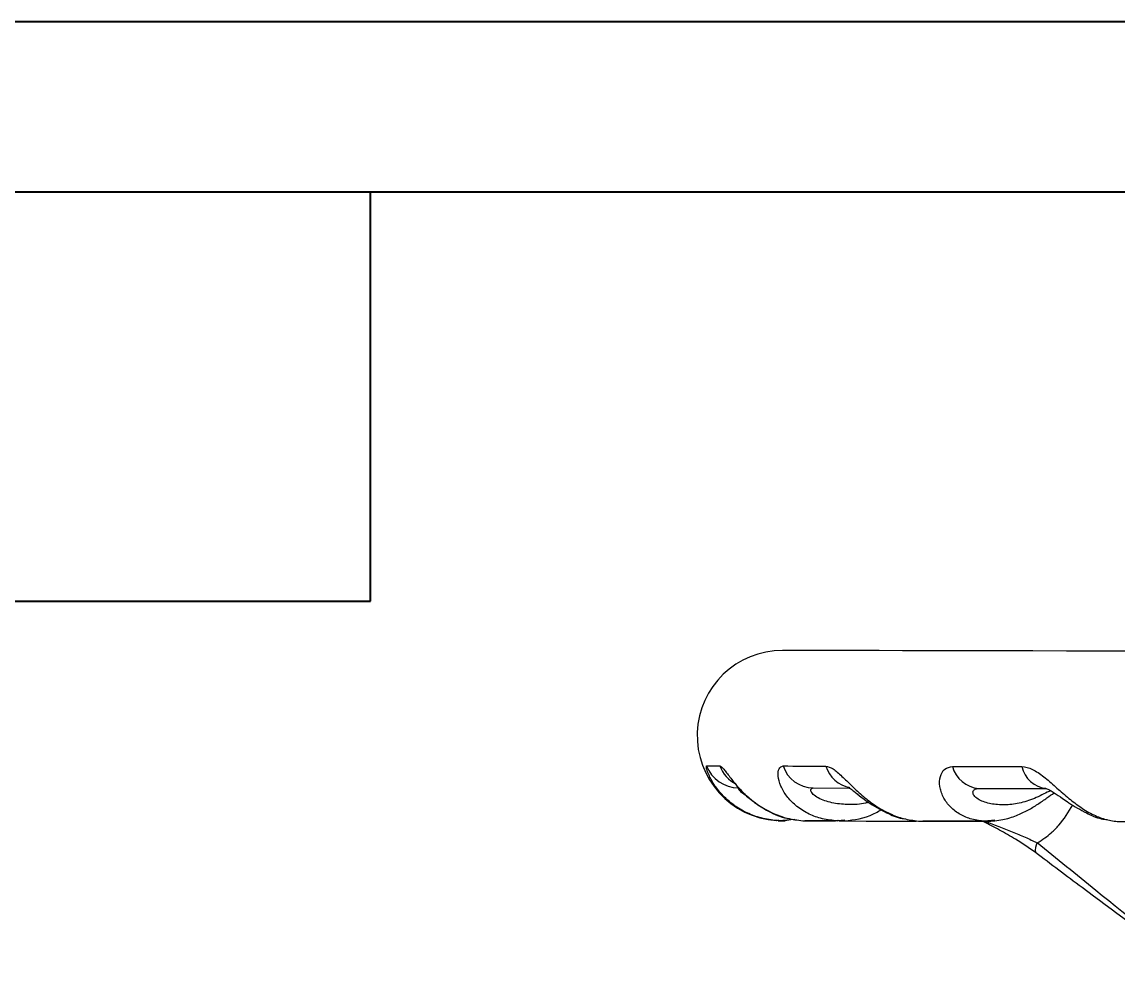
# Model space of a CAD drawing. Header units: millimetres. Extents: x 2687 to 4367, y 1046 to 2234.
# Drawn here: x 2985.7 to 3114.4, y 2122.1 to 2233.9 of the extents above; entities that cross this region are included whole.
import ezdxf

# ---------------------------------------------------------------- set-up
doc = ezdxf.new("R2010")
doc.units = ezdxf.units.MM
doc.layers.add('AM_BOR', color=7, linetype='Continuous', lineweight=50)
doc.layers.add('粗实线', color=7, linetype='Continuous', lineweight=40)

# ---------------------------------------------------------------- blocks, each defined once
blk = doc.blocks.new('rA3')
at = {"layer": '粗实线'}
for p, q in [((753.384, 421.26), (333.384, 421.26)), ((748.384, 416.26), (358.384, 416.26)), ((418.384, 404.26), (418.384, 416.26)), ((358.384, 404.26), (418.384, 404.26))]:
    blk.add_line(p, q, dxfattribs=at)
blk = doc.blocks.new('图框1')
at = {"layer": 'AM_BOR', "xscale": 3.999900284620312, "yscale": 3.999900284620312, "zscale": 3.999900284620312}
blk.add_blockref('rA3', (18911.85, 6131.11), dxfattribs=at)

msp = doc.modelspace()

# ---------------------------------------------------------------- linework, layer by layer
at = {"color": 7, "linetype": 'Continuous', "lineweight": 25}
for p, q in [((3078.605, 2143.934), (3082.851, 2143.925)), ((3098.065, 2143.892), (3106.032, 2143.875)), ((3105.953, 2143.875), (3106.011, 2143.875)), ((3074.319, 2140.104), (3074.366, 2140.103)), ((3074.366, 2140.103), (3074.467, 2140.163)), ((3074.518, 2140.105), (3074.452, 2140.105)), ((3074.568, 2140.09), (3074.467, 2140.163)), ((3074.568, 2140.09), (3074.52, 2140.091)), ((3076.456, 2140.248), (3074.568, 2140.09)), ((3074.8, 2140.092), (3075.097, 2140.116)), ((3075.053, 2140.077), (3076.249, 2140.282)), ((3081.243, 2140.082), (3081.542, 2140.148)), ((3082.324, 2140.156), (3081.45, 2140.071)), ((3081.45, 2140.071), (3081.542, 2140.148)), ((3081.622, 2140.063), (3081.826, 2140.063)), ((3091.464, 2140.042), (3091.785, 2140.041)), ((3098.599, 2140.041), (3099.082, 2140.11)), ((3099.952, 2140.168), (3098.79, 2140.031)), ((3098.79, 2140.031), (3099.082, 2140.11)), ((3114.102, 2140.043), (3114.334, 2140.005))]:
    msp.add_line(p, q, dxfattribs=at)
at = {"color": 7, "linetype": 'Continuous', "lineweight": 25, "flags": 128}
for points in [[(3118.844, 2159.984), (3113.763, 2159.995), (3108.954, 2160.006), (3104.429, 2160.015), (3100.197, 2160.024), (3096.267, 2160.033), (3092.65, 2160.04), (3089.351, 2160.047), (3086.38, 2160.054), (3083.743, 2160.059), (3081.445, 2160.064), (3079.492, 2160.068), (3077.888, 2160.072), (3076.637, 2160.074), (3075.741, 2160.076), (3075.203, 2160.077), (3075.023, 2160.078)], [(3118.071, 2159.985), (3113.075, 2159.996), (3108.349, 2160.006), (3103.901, 2160.015), (3099.743, 2160.024), (3095.883, 2160.033), (3092.329, 2160.04), (3089.09, 2160.047), (3086.173, 2160.053), (3083.583, 2160.059), (3081.327, 2160.064), (3079.41, 2160.068), (3077.835, 2160.071), (3076.607, 2160.074), (3075.728, 2160.076), (3075.199, 2160.077), (3075.023, 2160.078)], [(3066.103, 2146.537), (3066.237, 2146.537), (3066.388, 2146.537), (3066.556, 2146.536), (3066.741, 2146.536), (3066.944, 2146.535), (3067.164, 2146.535), (3067.4, 2146.534), (3067.654, 2146.534)], [(3075.08, 2146.518), (3075.651, 2146.517), (3076.238, 2146.515), (3076.842, 2146.514), (3077.461, 2146.513), (3078.097, 2146.511), (3078.749, 2146.51), (3079.416, 2146.508), (3080.1, 2146.507)], [(3094.978, 2146.475), (3095.947, 2146.473), (3096.931, 2146.471), (3097.929, 2146.469), (3098.94, 2146.467), (3099.966, 2146.464), (3101.005, 2146.462), (3102.058, 2146.46), (3103.125, 2146.458)], [(3074.988, 2140.078), (3075.002, 2140.078), (3075.03, 2140.077), (3075.068, 2140.077), (3075.117, 2140.077), (3075.178, 2140.077), (3075.249, 2140.077), (3075.331, 2140.077)], [(3078.038, 2140.071), (3078.43, 2140.07), (3078.846, 2140.069), (3079.285, 2140.068), (3079.747, 2140.067), (3080.232, 2140.066), (3080.74, 2140.065), (3081.24, 2140.064)], [(3081.743, 2140.063), (3082.7, 2140.061), (3084.823, 2140.057), (3087.195, 2140.052), (3089.811, 2140.046), (3090.724, 2140.044)], [(3091.323, 2140.043), (3092.667, 2140.04), (3095.759, 2140.034), (3098.792, 2140.027)]]:
    msp.add_lwpolyline(points, dxfattribs=at)
at = {"color": 7, "linetype": 'Continuous', "lineweight": 25}
for centre, radius, start, end in [((3075.002, 2150.078), 10, 89.87751, 266.08698), ((3069.837, 2147.943), 3.99, 200.62584, 269.83577), ((3071.386, 2147.922), 3.982, 200.40704, 242.91419), ((3078.675, 2147.726), 3.793, 198.57422, 268.9394), ((3083.656, 2147.636), 3.731, 197.60616, 258.75408), ((3098.279, 2147.284), 3.399, 193.76926, 266.38233), ((3106.312, 2147.118), 3.255, 191.71062, 265.05504), ((3075.002, 2150.078), 10, 267.23859, 269.87751), ((3075.246, 2231.101), 91.024, 269.83269, 269.88273), ((3106.616, 2136.601), 1.913, 152.36136, 187.28594)]:
    msp.add_arc(centre, radius, start, end, dxfattribs=at)
for points, knots in [([(3074.366, 2140.103), (3073.744, 2140.182), (3072.534, 2140.336), (3070.807, 2140.986), (3069.527, 2141.742), (3068.633, 2142.456), (3068.04, 2143.018), (3067.52, 2143.605), (3066.917, 2144.416), (3066.376, 2145.387), (3066.047, 2146.334), (3066.084, 2146.469), (3066.103, 2146.537)], [0, 0, 0, 0, 0.1281513, 0.2496843, 0.3801441, 0.4411883, 0.4997197, 0.5635694, 0.6245897, 0.7496425, 0.8750065, 1, 1, 1, 1]), ([(3067.654, 2146.534), (3067.774, 2146.469), (3067.952, 2146.371), (3068.36, 2145.844), (3068.722, 2145.362), (3069.157, 2144.798), (3069.649, 2144.204), (3070.215, 2143.588), (3071.027, 2142.803), (3071.964, 2142.06), (3073.004, 2141.415), (3074.11, 2140.857), (3075.584, 2140.316), (3076.793, 2140.168), (3077.413, 2140.093)], [0, 0, 0, 0, 0.1244726, 0.1859089, 0.2498878, 0.3111053, 0.3751889, 0.4362181, 0.5000981, 0.6195311, 0.6833816, 0.7502528, 0.8718565, 1, 1, 1, 1]), ([(3081.243, 2140.082), (3080.653, 2140.156), (3079.501, 2140.3), (3077.903, 2140.943), (3076.757, 2141.695), (3075.996, 2142.41), (3075.513, 2142.973), (3075.117, 2143.562), (3074.707, 2144.378), (3074.451, 2145.357), (3074.546, 2146.313), (3074.902, 2146.45), (3075.08, 2146.518)], [0, 0, 0, 0, 0.1280635, 0.2496605, 0.3801541, 0.4411983, 0.4997165, 0.5635714, 0.6245804, 0.7496419, 0.8750131, 1, 1, 1, 1]), ([(3080.1, 2146.507), (3080.373, 2146.441), (3080.781, 2146.341), (3081.45, 2145.808), (3081.983, 2145.321), (3082.563, 2144.753), (3083.172, 2144.155), (3083.829, 2143.535), (3084.727, 2142.746), (3085.707, 2142.002), (3086.754, 2141.358), (3087.843, 2140.802), (3089.262, 2140.268), (3090.39, 2140.129), (3090.969, 2140.058)], [0, 0, 0, 0, 0.12447781, 0.18589566, 0.24987596, 0.31109782, 0.37520407, 0.4362225, 0.50010716, 0.61952435, 0.68338488, 0.75027631, 0.87194143, 1, 1, 1, 1]), ([(3098.599, 2140.041), (3098.079, 2140.11), (3097.066, 2140.245), (3095.707, 2140.879), (3094.776, 2141.629), (3094.201, 2142.344), (3093.863, 2142.908), (3093.62, 2143.5), (3093.431, 2144.319), (3093.481, 2145.305), (3093.997, 2146.269), (3094.651, 2146.406), (3094.978, 2146.475)], [0, 0, 0, 0, 0.12798414, 0.24964221, 0.38016298, 0.44120626, 0.49971221, 0.56357312, 0.62457328, 0.74964181, 0.87501882, 1, 1, 1, 1]), ([(3103.125, 2146.458), (3103.535, 2146.39), (3104.146, 2146.29), (3105.032, 2145.751), (3105.699, 2145.261), (3106.384, 2144.688), (3107.066, 2144.086), (3107.768, 2143.463), (3108.686, 2142.671), (3109.639, 2141.926), (3110.616, 2141.284), (3111.61, 2140.73), (3112.871, 2140.202), (3113.838, 2140.071), (3114.334, 2140.005)], [0, 0, 0, 0, 0.124482, 0.1858845, 0.2498661, 0.3110911, 0.3752157, 0.4362261, 0.5001158, 0.6195186, 0.6833865, 0.7502937, 0.8720137, 1, 1, 1, 1]), ([(3069.569, 2144.314), (3069.566, 2144.314), (3069.531, 2144.316), (3069.603, 2144.216), (3069.784, 2143.994), (3070.108, 2143.649), (3070.719, 2143.051), (3071.752, 2142.159), (3073.428, 2141.155), (3074.77, 2140.497), (3075.546, 2140.397), (3075.558, 2140.395)], [0, 0, 0, 0, 0.0081114, 0.0768965, 0.1482933, 0.2252732, 0.308902, 0.5022082, 0.7321601, 0.9958891, 1, 1, 1, 1]), ([(3070.829, 2143.009), (3070.768, 2143.039), (3070.455, 2143.192), (3070.068, 2143.527), (3069.783, 2143.881), (3069.811, 2143.929), (3069.825, 2143.953)], [0, 0, 0, 0, 0.0737246, 0.3731715, 0.686422, 1, 1, 1, 1]), ([(3085.13, 2142.254), (3085.004, 2142.218), (3084.25, 2142.002), (3082.849, 2141.961), (3081.012, 2142.097), (3079.583, 2142.531), (3078.72, 2143.063), (3078.344, 2143.505), (3078.311, 2143.864), (3078.507, 2143.911), (3078.605, 2143.934)], [0, 0, 0, 0, 0.0384572, 0.2309424, 0.4234302, 0.6153121, 0.715823, 0.807692, 0.9037958, 1, 1, 1, 1]), ([(3082.827, 2144.01), (3082.823, 2144.008), (3082.814, 2144.001), (3083.017, 2143.851), (3083.463, 2143.498), (3084.16, 2142.945), (3085.431, 2142.003), (3087.038, 2141.082), (3088.545, 2140.42), (3089.289, 2140.332), (3089.396, 2140.319)], [0, 0, 0, 0, 0.0566036, 0.1417938, 0.2232337, 0.3716522, 0.4790812, 0.7518494, 0.9644763, 1, 1, 1, 1]), ([(3106.525, 2143.611), (3106.391, 2143.556), (3106.012, 2143.401), (3105.263, 2143.004), (3104.066, 2142.48), (3102.574, 2142.052), (3100.875, 2141.902), (3099.276, 2142.063), (3098.094, 2142.491), (3097.48, 2143.023), (3097.327, 2143.465), (3097.536, 2143.822), (3097.888, 2143.869), (3098.065, 2143.892)], [0, 0, 0, 0, 0.03766201, 0.10619711, 0.17487785, 0.31226406, 0.44993761, 0.58761295, 0.72485502, 0.79674458, 0.86245319, 0.93119068, 1, 1, 1, 1]), ([(3099.027, 2140.026), (3099.649, 2140.063), (3100.821, 2140.134), (3102.434, 2140.651), (3103.8, 2141.293), (3104.991, 2142.012), (3106.05, 2142.758), (3106.639, 2143.179), (3106.916, 2143.377)], [0, 0, 0, 0, 0.2160598, 0.4068002, 0.5722695, 0.7235056, 0.870023, 1, 1, 1, 1]), ([(3105.598, 2143.915), (3105.646, 2143.928), (3105.738, 2143.952), (3106.045, 2143.861), (3106.45, 2143.664), (3107.054, 2143.299), (3107.802, 2142.784), (3109.046, 2141.926), (3110.556, 2141.035), (3112.096, 2140.344), (3112.92, 2140.249), (3113.156, 2140.222)], [0, 0, 0, 0, 0.0795455, 0.1530718, 0.2224941, 0.2889953, 0.4105927, 0.4994512, 0.7335913, 0.9237047, 1, 1, 1, 1]), ([(3104.922, 2137.489), (3105.225, 2137.674), (3105.793, 2138.022), (3106.644, 2138.719), (3107.848, 2139.868), (3108.588, 2141.103), (3109.094, 2141.947)], [0, 0, 0, 0, 0.18369133, 0.34422859, 0.55221589, 1, 1, 1, 1]), ([(3081.81, 2140.063), (3083.013, 2140.152), (3084.723, 2140.278), (3086.18, 2141.137), (3086.612, 2141.391)], [0, 0, 0, 0, 0.7035476, 1, 1, 1, 1]), ([(3077.413, 2140.093), (3077.958, 2140.091), (3079.049, 2140.088), (3080.511, 2140.084), (3081.243, 2140.082)], [0, 0, 0, 0, 0.4994057, 1, 1, 1, 1]), ([(3081.45, 2140.071), (3080.721, 2140.073), (3079.26, 2140.076), (3078.169, 2140.079), (3077.623, 2140.081)], [0, 0, 0, 0, 0.4994071, 1, 1, 1, 1]), ([(3090.969, 2140.058), (3092.156, 2140.056), (3094.532, 2140.05), (3097.242, 2140.044), (3098.599, 2140.041)], [0, 0, 0, 0, 0.4994067, 1, 1, 1, 1]), ([(3098.79, 2140.031), (3097.438, 2140.034), (3094.855, 2140.04), (3092.589, 2140.045), (3091.509, 2140.047)], [0, 0, 0, 0, 0.523527, 1, 1, 1, 1]), ([(3104.719, 2136.359), (3103.968, 2136.882), (3102.682, 2137.779), (3100.546, 2138.987), (3099.267, 2139.645), (3098.649, 2139.963)], [0, 0, 0, 0, 0.4211571, 0.7205143, 1, 1, 1, 1]), ([(3098.802, 2140.03), (3099.872, 2139.617), (3101.492, 2138.991), (3103.273, 2138.265), (3104.121, 2137.883), (3104.528, 2137.688), (3104.74, 2137.582), (3104.848, 2137.527), (3104.902, 2137.5), (3104.916, 2137.492), (3104.92, 2137.49), (3104.921, 2137.489), (3104.921, 2137.489), (3104.922, 2137.489)], [0, 0, 0, 0, 0.4919756, 0.7448976, 0.8717536, 0.9356326, 0.967738, 0.991593, 0.9977244, 0.9993421, 0.9997898, 0.9999241, 1, 1, 1, 1]), ([(3114.334, 2140.005), (3116.081, 2140.001), (3119.579, 2139.993), (3123.351, 2139.984), (3125.239, 2139.98)], [0, 0, 0, 0, 0.4994076, 1, 1, 1, 1]), ([(3123.942, 2122.092), (3119.899, 2125.362), (3113.558, 2130.492), (3107.22, 2135.627), (3104.922, 2137.489)], [0, 0, 0, 0, 0.6374709, 1, 1, 1, 1]), ([(3123.942, 2122.092), (3123.017, 2122.769), (3118.394, 2126.151), (3111.944, 2130.91), (3106.541, 2134.984), (3104.719, 2136.359)], [0, 0, 0, 0, 0.14213623, 0.71070448, 1, 1, 1, 1])]:
    msp.add_open_spline(points, degree=3, knots=knots, dxfattribs=at)

# ---------------------------------------------------------------- block references
at = {"layer": '粗实线', "linetype": 'ByBlock'}
msp.add_blockref('图框1', (-17558.719, -5582.251), dxfattribs=at)

doc.saveas('drawing.dxf')
